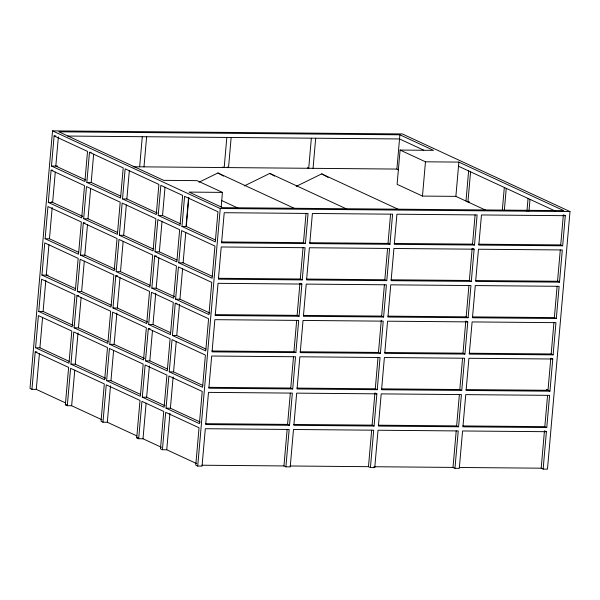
<?xml version="1.0" encoding="UTF-8"?>
<svg xmlns="http://www.w3.org/2000/svg" width="600" height="600" viewBox="0 0 600 600"><rect width="100%" height="100%" fill="white"/><g stroke="black" fill="none" stroke-linecap="round" stroke-linejoin="round"><path stroke-width="0.9" d="M459.21 467.475L541.185 468.188L543.135 469.088L547.47 469.125L570 211.575L402.285 133.935L52.53 130.875L30 388.425L31.95 389.325L36.277 389.362L65.52 402.9M31.95 389.325L35.22 351.938L36.953 351.952M35.58 347.782L38.4 315.593L71.812 331.058L69 363.255L35.58 347.782L39.915 347.82L69.157 361.358M38.76 311.438L41.58 279.24L74.992 294.712L72.18 326.91L38.76 311.438L43.095 311.475L73.17 325.395M41.94 275.093L44.76 242.895L78.172 258.368L75.36 290.558L41.94 275.093L48.135 275.145M45.12 238.74L47.94 206.55L81.352 222.015L78.54 254.212L45.12 238.74L49.455 238.778L78.698 252.315M51.12 170.197L84.532 185.67L81.72 217.86L48.3 202.395L51.12 170.197L52.852 170.212M54.113 135.93L87.532 151.395L84.9 181.515L51.48 166.042L54.113 135.93L55.852 135.945M36.277 389.362L39.39 353.798M39.915 347.82L42.57 317.468M43.095 311.475L45.832 280.2M48.93 244.77L46.275 275.13L75.517 288.66M49.455 238.778L52.193 207.502M55.29 172.072L52.635 202.433L48.3 202.395M58.373 136.875L55.815 166.08L85.89 180.007M102 419.79L71.648 405.735L67.312 405.697L65.363 404.798L68.633 367.41L35.22 351.938M67.312 405.697L70.582 368.31L104.31 383.925L101.04 421.312L102.983 422.213L107.317 422.25L136.845 435.915M70.942 364.155L73.762 331.965L107.49 347.572L104.67 379.77L70.942 364.155L75.278 364.192L105.63 378.248M76.942 295.612L110.67 311.228L107.85 343.418L74.123 327.81L76.942 295.612L78.675 295.627M77.302 291.457L80.123 259.267L113.85 274.882L111.03 307.072L77.302 291.457L81.637 291.495L111.15 305.16M83.302 222.915L117.03 238.53L114.21 270.728L80.483 255.112L83.302 222.915L85.035 222.93M83.662 218.76L86.483 186.57L120.21 202.185L117.39 234.375L83.662 218.76L87.998 218.805L117.51 232.462M89.483 152.295L123.203 167.91L120.57 198.03L86.843 182.415L89.483 152.295L91.215 152.31M71.648 405.735L74.76 370.17M75.278 364.192L78.015 332.918M107.97 341.505L78.457 327.847L81.113 297.495M81.637 291.495L84.293 261.142M115.17 269.205L84.817 255.15L87.472 224.798M87.998 218.805L90.653 188.445M120.69 196.118L91.177 182.453L93.653 154.163M102.983 422.213L106.252 384.825L139.995 400.447L136.725 437.835L138.675 438.735L143.01 438.772L161.453 447.315M106.62 380.67L109.433 348.48L143.175 364.095L140.363 396.293L106.62 380.67L110.955 380.707L140.475 394.38M109.8 344.325L112.613 312.127L146.355 327.75L143.542 359.94L109.8 344.325L114.135 344.362L144.502 358.418M115.792 275.782L149.535 291.397L146.722 323.595L112.98 307.972L115.792 275.782L117.525 275.798M116.16 271.627L118.972 239.43L152.715 255.053L149.903 287.25L116.16 271.627L120.495 271.665L150.015 285.33M119.34 235.275L122.153 203.085L155.895 218.708L153.083 250.897L119.34 235.275L123.675 235.312L153.195 248.985M122.52 198.93L125.153 168.81L158.895 184.433L156.262 214.553L122.52 198.93L126.855 198.968L157.222 213.03M107.317 422.25L110.505 385.778M110.955 380.707L113.61 350.355M114.135 344.362L116.865 313.087M147.683 322.072L117.315 308.01L119.97 277.657M120.495 271.665L123.15 241.312M123.675 235.312L126.33 204.96M126.855 198.968L129.33 170.678M139.657 166.815L142.29 136.703M143.993 166.852L146.625 136.74M138.675 438.735L141.945 401.347L163.748 411.442L160.477 448.83L162.42 449.73L166.755 449.768L196.77 463.658M142.305 397.192L145.125 364.995L166.928 375.09L164.108 407.287L142.305 397.192L146.64 397.23L165.09 405.772M148.305 328.65L170.108 338.745L167.288 370.935L145.485 360.847L148.305 328.65L150.038 328.665M148.665 324.495L151.485 292.305L173.288 302.392L170.468 334.59L148.665 324.495L153 324.532L170.61 332.685M154.665 255.952L176.468 266.048L173.648 298.237L151.845 288.15L154.665 255.952L156.398 255.968M155.025 251.798L157.845 219.608L179.648 229.702L176.828 261.892L155.025 251.798L159.36 251.835L176.97 259.987M158.205 215.452L160.845 185.333L182.648 195.428L180.007 225.548L158.205 215.452L162.54 215.49L180.15 223.642M143.01 438.772L146.123 403.207M146.64 397.23L149.377 365.955M167.43 369.038L149.82 360.885L152.475 330.525M153 324.532L155.738 293.257M174.63 296.73L156.18 288.188L158.835 257.835M159.36 251.835L162.015 221.483M162.54 215.49L165.015 187.2M162.42 449.73L165.69 412.342L199.042 427.778L195.772 465.165L197.715 466.065L202.05 466.103L205.32 428.715L289.163 429.45L285.892 466.838L290.228 466.875L293.498 429.487L373.695 430.192L370.425 467.58L374.76 467.618L378.03 430.23L458.228 430.935L454.957 468.315L459.293 468.353L462.562 430.972L546.405 431.7L543.135 469.088M166.058 408.188L168.87 375.99L202.222 391.433L199.403 423.623L166.058 408.188L170.392 408.225L200.407 422.123M169.238 371.835L172.05 339.645L205.403 355.08L202.583 387.278L169.238 371.835L173.572 371.88L202.748 385.388M175.238 303.3L208.583 318.735L205.763 350.925L172.417 335.49L175.238 303.3L176.97 303.315M175.597 299.145L178.417 266.947L211.763 282.39L208.942 314.58L175.597 299.145L179.933 299.183L209.947 313.072M178.778 262.793L181.597 230.603L214.942 246.038L212.123 278.235L178.778 262.793L183.113 262.83L212.295 276.337M181.958 226.447L184.59 196.327L217.942 211.77L215.303 241.882L181.958 226.447L186.292 226.485L188.85 197.28M188.512 198.075L186.038 226.365L215.475 239.993M166.755 449.768L169.95 413.287M170.392 408.225L173.13 376.95M173.572 371.88L176.227 341.52M205.928 349.035L176.752 335.528L179.49 304.252M179.933 299.183L182.587 268.822M183.113 262.83L185.767 232.478M197.715 466.065L220.252 208.515L52.53 130.875M226.822 137.438L224.19 167.558L222.892 166.958M221.138 207.21L222.435 192.39L197.062 180.637L163.665 180.345L58.815 131.812L399.893 134.797L433.5 150.352L400.095 150.06L397.103 184.335L422.475 196.08L455.873 196.373L485.647 210.157M231.157 137.475L228.525 167.595L227.228 166.995M311.355 138.18L308.722 168.292L307.425 167.692M285.892 466.838L283.95 465.938L287.138 429.465M289.53 425.295L205.688 424.567L208.5 392.37L292.343 393.105L289.53 425.295L287.58 424.395L290.317 393.12M292.71 388.95L208.868 388.215L211.68 356.025L295.522 356.752L292.71 388.95L290.76 388.05L293.498 356.775M295.89 352.605L212.048 351.87L214.86 319.673L298.702 320.407L295.89 352.605L293.94 351.697L296.678 320.423M300.585 283.455L301.882 284.062L299.07 316.252L297.12 315.353L299.94 283.155M302.25 279.907L218.407 279.173L221.22 246.975L305.062 247.71L302.25 279.907L300.3 279.007L303.038 247.733M305.43 243.555L221.587 242.82L224.22 212.708L308.062 213.442L305.43 243.555L303.48 242.655L306.038 213.45M313.05 168.33L315.69 138.218M370.425 467.58L368.475 466.68L371.67 430.2M375.577 393.24L376.875 393.84L374.062 426.037L372.112 425.138L374.933 392.94M377.243 389.692L297.045 388.987L299.858 356.79L380.055 357.495L377.243 389.692L375.293 388.785L378.03 357.517M380.423 353.34L300.225 352.642L303.038 320.445L383.235 321.15L380.423 353.34L378.472 352.44L381.293 320.243M383.603 316.995L303.405 316.29L306.218 284.1L386.415 284.798L383.603 316.995L381.653 316.095L384.39 284.82M386.783 280.642L306.585 279.945L309.397 247.748L389.595 248.452L386.783 280.642L384.832 279.743L387.57 248.468M390.57 214.192L388.013 243.397L389.963 244.298L392.595 214.178L312.397 213.48L309.765 243.593L389.963 244.298M398.565 169.837L396.9 169.065L399.893 134.797M422.475 196.08L425.467 161.805L400.095 150.06M455.873 196.373L458.873 162.097L425.467 161.805M465.99 201.053L468.623 170.933M470.565 171.833L467.933 201.952L469.665 201.968M454.957 468.315L453.007 467.415L456.202 430.942M458.588 426.78L378.397 426.075L381.21 393.885L461.408 394.582L458.588 426.78L456.645 425.88L459.382 394.605M461.768 390.428L381.577 389.73L384.39 357.532L464.588 358.237L461.768 390.428L459.825 389.528L462.562 358.252M466.47 321.285L467.768 321.885L464.947 354.082L463.005 353.183L465.817 320.985M468.127 317.73L387.938 317.032L390.75 284.835L470.947 285.54L468.127 317.73L466.185 316.83L468.923 285.555M472.83 248.587L474.127 249.188L471.308 281.385L469.365 280.485L472.178 248.288M474.487 245.04L394.298 244.335L396.93 214.215L477.127 214.92L474.487 245.04L472.545 244.132L475.095 214.928M502.312 210.27L504.315 187.455M504.345 210.263L506.257 188.355M526.942 211.23L528.06 198.45M528.967 211.215L530.01 199.35M541.185 468.188L544.455 430.8M546.765 427.553L462.923 426.817L465.743 394.62L549.585 395.355L546.765 427.553L544.822 426.645L547.56 395.377M550.815 358.103L548.002 390.3L466.02 389.58M553.125 354.855L469.283 354.12L472.103 321.923L555.945 322.657L553.125 354.855L551.183 353.955L553.92 322.68M556.305 318.502L472.463 317.767L475.283 285.577L559.125 286.312L556.305 318.502L554.362 317.603L557.1 286.327M560.28 249.983L557.543 281.257L559.485 282.157L562.305 249.96L478.463 249.225L475.643 281.423L559.485 282.157M564.007 215.093L565.305 215.692L562.665 245.805L560.722 244.905L563.355 214.792M552.765 359.01L468.923 358.275L466.103 390.465L549.945 391.2L552.765 359.01L551.467 358.41M199.02 182.22L217.928 172.972L294.6 208.462M244.335 185.895L269.82 173.422L346.493 208.92M296.228 186.352L321.712 173.88L399.225 209.76M67.77 136.05L399.533 138.953L423.757 150.165M51.48 166.042L57.675 166.095M133.14 166.762L396.9 169.065M86.843 182.415L91.177 182.453M222.435 192.39L189.038 192.097L222.638 207.653L563.722 210.638L458.873 162.097M220.252 208.515L570 211.575M565.305 215.692L481.463 214.958L478.822 245.077L562.665 245.805M221.505 241.935L303.48 242.655M309.683 242.708L389.745 243.413M394.215 243.45L472.545 244.132M478.74 244.192L560.722 244.905M474.127 249.188L393.93 248.49L391.118 280.68L471.308 281.385M80.483 255.112L84.817 255.15M218.325 278.288L300.3 279.007M306.502 279.06L384.832 279.743M391.035 279.795L469.365 280.485M475.56 280.538L559.275 281.272M301.882 284.062L218.04 283.327L215.228 315.517L299.07 316.252M151.845 288.15L156.18 288.188M112.98 307.972L117.315 308.01M215.145 314.632L297.12 315.353M303.322 315.405L381.653 316.095M387.855 316.147L466.185 316.83M472.38 316.882L554.362 317.603M467.768 321.885L387.57 321.188L384.757 353.377L464.947 354.082M74.123 327.81L78.457 327.847M172.417 335.49L176.752 335.528M211.965 350.985L293.94 351.697M300.142 351.757L378.472 352.44M384.675 352.493L463.005 353.183M469.2 353.235L551.183 353.955M145.485 360.847L149.82 360.885M208.785 387.33L290.76 388.05M296.962 388.103L375.293 388.785M381.495 388.845L459.825 389.528M376.875 393.84L296.678 393.143L293.865 425.332L374.062 426.037M65.363 404.798L67.095 404.812M205.605 423.683L287.58 424.395M293.782 424.447L372.112 425.138M378.315 425.19L456.645 425.88M462.84 425.933L544.822 426.645M136.725 437.835L138.458 437.85M201.968 465.217L283.95 465.938M290.145 465.99L368.475 466.68M374.678 466.732L453.007 467.415M458.505 166.252L555.015 210.93M221.978 200.678L237.983 208.087M546.33 389.528L549.945 391.2M51.338 201.833L82.71 216.353M545.107 431.1L546.405 431.7M373.462 467.018L374.76 467.618M321.712 173.88L328.103 177.42M269.82 173.422L274.612 176.085M217.928 172.972L223.522 176.07"/></g></svg>
